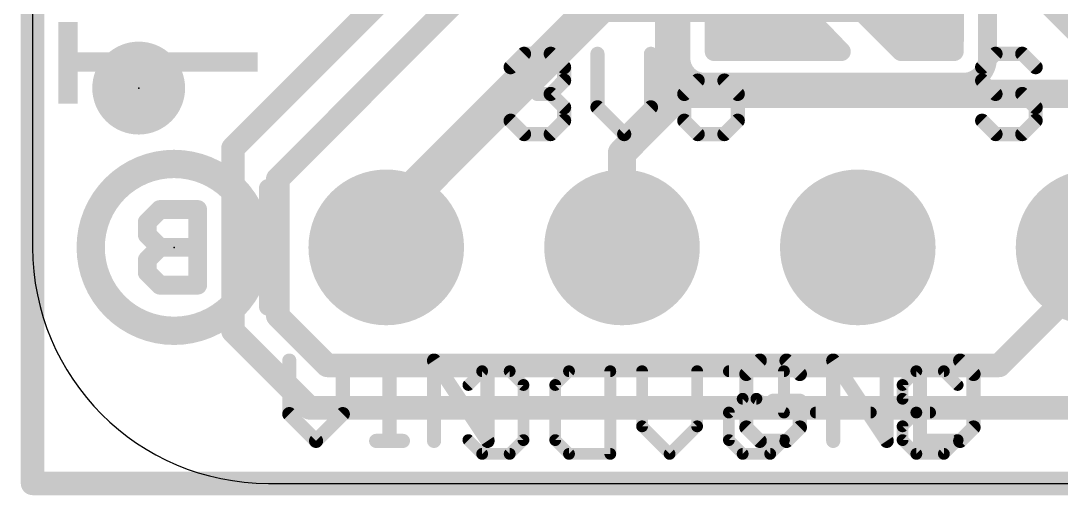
# Model space of a CAD drawing. Extents: x -0.1 to 25.5, y -0.1 to 17.9.
# Drawn here: x -0.13 to 11.08, y -0.13 to 4.98 of the extents above; entities that cross this region are included whole.
import ezdxf

# ---------------------------------------------------------------- set-up
doc = ezdxf.new("R2010")
doc.units = 0
for name, color, linetype in [('1', 12, 'CONTINUOUS'), ('16', 5, 'CONTINUOUS'), ('17', 110, 'CONTINUOUS'), ('20', 53, 'CONTINUOUS'), ('21', 40, 'CONTINUOUS'), ('22', 6, 'CONTINUOUS'), ('23', 40, 'CONTINUOUS'), ('24', 6, 'CONTINUOUS'), ('51', 253, 'CONTINUOUS')]:
    doc.layers.add(name, color=color, linetype=linetype)

# ---------------------------------------------------------------- blocks, each defined once
blk = doc.blocks.new('RECT')
blk.add_solid([(-0.5, -0.5), (0.5, -0.5), (-0.5, 0.5), (0.5, 0.5)])
blk = doc.blocks.new('PIE')
at = {"const_width": 0.5}
blk.add_lwpolyline([(0, -0.25, 1), (0, 0.25, 1), (0, -0.25)], format="xyb", dxfattribs=at)
blk = doc.blocks.new('ROUNDP')
at = {"const_width": 0.5}
blk.add_lwpolyline([(0, -0.25, 1), (0, 0.25, 1), (0, -0.25)], format="xyb", dxfattribs=at)
blk = doc.blocks.new('RECT121920X243840R50')
at = {"const_width": 0.1905}
blk.add_lwpolyline([(0.2858, -0.5715), (0.2858, 0.5715, 0.4142), (0.1905, 0.6668), (-0.1905, 0.6668, 0.4142), (-0.2858, 0.5715), (-0.2858, -0.5715, 0.4142), (-0.1905, -0.6668), (0.1905, -0.6668, 0.4142)], format="xyb", close=True, dxfattribs=at)
blk.add_solid([(-0.2159, -0.5969), (0.2159, -0.5969), (-0.2159, 0.5969), (0.2159, 0.5969)])

msp = doc.modelspace()

# ---------------------------------------------------------------- linework, layer by layer
at = {"layer": '1'}
for points, const_width in [([(0, 0), (0, 17.78)], 0.254), ([(3.81, 2.855), (6.67, 5.715)], 0.4064), ([(5.054, 5.689), (2.6416, 3.2766)], 0.254), ([(3.81, 5.2573), (2.159, 3.6063)], 0.254), ([(2.159, 3.6063), (2.159, 1.6394)], 0.254), ([(2.6416, 3.2766), (2.6416, 1.8034)], 0.254), ([(3.81, 2.54), (3.81, 2.855)], 0.4064), ([(10.414, 1.27), (11.43, 2.286)], 0.254), ([(2.6416, 1.8034), (3.175, 1.27)], 0.254), ([(2.159, 1.6394), (2.9856, 0.8128)], 0.254), ([(3.175, 1.27), (10.414, 1.27)], 0.254), ([(2.9856, 0.8128), (15.7988, 0.8128)], 0.254), ([(25.4, 0), (0, 0)], 0.254)]:
    msp.add_lwpolyline(points, dxfattribs=dict(at, const_width=const_width))
for points, const_width in [([(2.2225, 3.6063, 1), (2.0955, 3.6063)], 0.127), ([(2.1141, 3.6512, 1), (2.2039, 3.5614)], 0.127), ([(2.7051, 3.2766, 1), (2.5781, 3.2766)], 0.127), ([(2.5967, 3.3215, 1), (2.6865, 3.2317)], 0.127), ([(3.9116, 2.855, 1), (3.7084, 2.855)], 0.2032), ([(3.7382, 2.9268, 1), (3.8818, 2.7832)], 0.2032), ([(3.7084, 2.54, 1), (3.9116, 2.54)], 0.2032), ([(2.6865, 1.8483, 1), (2.5967, 1.7585)], 0.127), ([(2.5781, 1.8034, 1), (2.7051, 1.8034)], 0.127), ([(2.2039, 1.6843, 1), (2.1141, 1.5945)], 0.127), ([(2.0955, 1.6394, 1), (2.2225, 1.6394)], 0.127), ([(3.175, 1.3335, 1), (3.175, 1.2065)], 0.127), ([(3.1301, 1.2251, 1), (3.2199, 1.3149)], 0.127), ([(10.3691, 1.3149, 1), (10.4589, 1.2251)], 0.127), ([(10.414, 1.2065, 1), (10.414, 1.3335)], 0.127), ([(2.9856, 0.8763, 1), (2.9856, 0.7493)], 0.127), ([(2.9407, 0.7679, 1), (3.0305, 0.8577)], 0.127), ([(0, 0.0635, 1), (0, -0.0635)], 0.127), ([(-0.0635, 0, 1), (0.0635, 0)], 0.127)]:
    msp.add_lwpolyline(points, format="xyb", dxfattribs=dict(at, const_width=const_width))
at = {"layer": '16'}
for points, const_width in [([(0, 0), (0, 17.78)], 0.254), ([(6.858, 7.62), (6.858, 4.191)], 0.3048), ([(7.343, 4.6474), (7.343, 6.0206)], 0.2032), ([(9.929, 4.6474), (9.929, 6.0206)], 0.2032), ([(8.0518, 5.334), (8.713, 4.6474)], 0.2032), ([(8.6709, 5.334), (9.3575, 4.6474)], 0.2032), ([(10.7834, 5.334), (11.3676, 4.7498)], 0.254), ([(7.343, 5.08), (8.2964, 5.08)], 0.2032), ([(8.9249, 5.08), (9.929, 5.08)], 0.2032), ([(7.343, 4.8768), (8.4921, 4.8768)], 0.2032), ([(9.1281, 4.8768), (9.929, 4.8768)], 0.2032), ([(7.343, 4.6736), (8.6878, 4.6736)], 0.2032), ([(8.713, 4.6474), (7.343, 4.6474)], 0.2032), ([(9.3313, 4.6736), (9.929, 4.6736)], 0.2032), ([(9.3575, 4.6474), (9.929, 4.6474)], 0.2032), ([(6.985, 4.191), (6.35, 3.556)], 0.3048), ([(6.985, 4.191), (6.858, 4.191)], 0.3048), ([(14.8717, 4.191), (6.985, 4.191)], 0.3048), ([(6.35, 3.556), (6.35, 2.54)], 0.3048), ([(25.4, 0), (0, 0)], 0.254)]:
    msp.add_lwpolyline(points, dxfattribs=dict(at, const_width=const_width))
for points, const_width in [([(7.343, 5.1308, 1), (7.343, 5.0292)], 0.1016), ([(8.2964, 5.0292, 1), (8.2964, 5.1308)], 0.1016), ([(8.9249, 5.1308, 1), (8.9249, 5.0292)], 0.1016), ([(9.929, 5.0292, 1), (9.929, 5.1308)], 0.1016), ([(7.343, 4.9276, 1), (7.343, 4.826)], 0.1016), ([(8.4921, 4.826, 1), (8.4921, 4.9276)], 0.1016), ([(9.1281, 4.9276, 1), (9.1281, 4.826)], 0.1016), ([(9.929, 4.826, 1), (9.929, 4.9276)], 0.1016), ([(7.343, 4.7244, 1), (7.343, 4.6228)], 0.1016), ([(7.343, 4.6982, 1), (7.343, 4.5966)], 0.1016), ([(8.6764, 4.6122, 1), (8.7496, 4.6826)], 0.1016), ([(8.6878, 4.6228, 1), (8.6878, 4.7244)], 0.1016), ([(8.713, 4.5966, 1), (8.713, 4.6982)], 0.1016), ([(9.3313, 4.7244, 1), (9.3313, 4.6228)], 0.1016), ([(9.3575, 4.6982, 1), (9.3575, 4.5966)], 0.1016), ([(9.3216, 4.6115, 1), (9.3934, 4.6833)], 0.1016), ([(9.929, 4.6228, 1), (9.929, 4.7244)], 0.1016), ([(9.929, 4.5966, 1), (9.929, 4.6982)], 0.1016), ([(7.2922, 4.6474, 1), (7.3938, 4.6474)], 0.1016), ([(9.8782, 4.6474, 1), (9.9798, 4.6474)], 0.1016), ([(6.858, 4.2672, 1), (6.858, 4.1148)], 0.1524), ([(6.7818, 4.191, 1), (6.9342, 4.191)], 0.1524), ([(6.985, 4.2672, 1), (6.985, 4.1148)], 0.1524), ([(7.0389, 4.1371, 1), (6.9311, 4.2449)], 0.1524), ([(6.985, 4.1148, 1), (6.985, 4.2672)], 0.1524), ([(6.4262, 3.556, 1), (6.2738, 3.556)], 0.1524), ([(6.2961, 3.6099, 1), (6.4039, 3.5021)], 0.1524), ([(6.2738, 2.54, 1), (6.4262, 2.54)], 0.1524), ([(0, 0.0635, 1), (0, -0.0635)], 0.127), ([(-0.0635, 0, 1), (0.0635, 0)], 0.127)]:
    msp.add_lwpolyline(points, format="xyb", dxfattribs=dict(at, const_width=const_width))
at = {"layer": '20'}
for p, q in [((0, 15.24), (0, 2.54)), ((2.54, 0), (22.86, 0))]:
    msp.add_line(p, q, dxfattribs=at)
msp.add_arc((2.54, 2.54), 2.54, 180, 270, dxfattribs=at)
at = {"layer": '21', "const_width": 0.1524}
for points in [[(5.1499, 4.4795), (5.294, 4.6235)], [(5.294, 4.6235), (5.5821, 4.6235)], [(5.5821, 4.6235), (5.7261, 4.4795)], [(6.0854, 4.6235), (6.0854, 4.0473)], [(6.6617, 4.0473), (6.6617, 4.6235)], [(10.374, 4.6235), (10.2299, 4.4795)], [(10.6621, 4.6235), (10.374, 4.6235)], [(10.8061, 4.4795), (10.6621, 4.6235)], [(5.7261, 4.4795), (5.7261, 4.3354)], [(10.2299, 4.4795), (10.2299, 4.3354)], [(5.7261, 4.3354), (5.5821, 4.1914)], [(7.165, 4.3354), (7.021, 4.1914)], [(7.4531, 4.3354), (7.165, 4.3354)], [(7.5972, 4.1914), (7.4531, 4.3354)], [(10.2299, 4.3354), (10.374, 4.1914)], [(5.5821, 4.1914), (5.438, 4.1914)], [(5.5821, 4.1914), (5.7261, 4.0473)], [(7.021, 4.1914), (7.021, 3.9033)], [(7.5972, 3.9033), (7.5972, 4.1914)], [(10.374, 4.1914), (10.6621, 4.1914)], [(10.6621, 4.1914), (10.8061, 4.0473)], [(5.7261, 4.0473), (5.7261, 3.9033)], [(6.0854, 4.0473), (6.3736, 3.7592)], [(6.3736, 3.7592), (6.6617, 4.0473)], [(10.8061, 4.0473), (10.8061, 3.9033)], [(5.294, 3.7592), (5.1499, 3.9033)], [(5.7261, 3.9033), (5.5821, 3.7592)], [(7.021, 3.9033), (7.165, 3.7592)], [(7.4531, 3.7592), (7.5972, 3.9033)], [(10.374, 3.7592), (10.2299, 3.9033)], [(10.8061, 3.9033), (10.6621, 3.7592)], [(5.5821, 3.7592), (5.294, 3.7592)], [(7.165, 3.7592), (7.4531, 3.7592)], [(10.6621, 3.7592), (10.374, 3.7592)], [(2.7658, 1.3215), (2.7658, 0.7453)], [(3.3421, 0.7453), (3.3421, 1.3215)], [(3.7014, 1.3215), (3.9895, 1.3215)], [(3.8454, 0.4572), (3.8454, 1.3215)], [(4.325, 0.4572), (4.325, 1.3215)], [(4.325, 1.3215), (4.9013, 0.4572)], [(4.9013, 0.4572), (4.9013, 1.3215)], [(7.834, 1.3215), (7.6899, 1.1775)], [(8.1221, 1.3215), (7.834, 1.3215)], [(8.2661, 1.1775), (8.1221, 1.3215)], [(8.6254, 0.4572), (8.6254, 1.3215)], [(8.6254, 1.3215), (9.2017, 0.4572)], [(9.2017, 0.4572), (9.2017, 1.3215)], [(9.561, 1.3215), (9.561, 0.4572)], [(9.9931, 1.3215), (9.561, 1.3215)], [(10.1372, 1.1775), (9.9931, 1.3215)], [(7.6899, 1.1775), (7.6899, 0.6013)], [(10.1372, 0.6013), (10.1372, 1.1775)], [(8.2661, 0.8894), (7.978, 0.8894)], [(8.2661, 0.6013), (8.2661, 0.8894)], [(2.7658, 0.7453), (3.054, 0.4572)], [(3.054, 0.4572), (3.3421, 0.7453)], [(7.6899, 0.6013), (7.834, 0.4572)], [(8.1221, 0.4572), (8.2661, 0.6013)], [(9.9931, 0.4572), (10.1372, 0.6013)], [(3.7014, 0.4572), (3.9895, 0.4572)], [(7.834, 0.4572), (8.1221, 0.4572)], [(9.561, 0.4572), (9.9931, 0.4572)]]:
    msp.add_lwpolyline(points, dxfattribs=at)
at = {"layer": '21', "const_width": 0.0762}
for points in [[(5.294, 4.6616, 1), (5.294, 4.5854)], [(5.3209, 4.5966, 1), (5.267, 4.6505)], [(5.609, 4.6505, 1), (5.5551, 4.5966)], [(5.5821, 4.5854, 1), (5.5821, 4.6616)], [(6.1235, 4.6235, 1), (6.0473, 4.6235)], [(6.6998, 4.6235, 1), (6.6236, 4.6235)], [(10.374, 4.6616, 1), (10.374, 4.5854)], [(10.4009, 4.5966, 1), (10.347, 4.6505)], [(10.689, 4.6505, 1), (10.6351, 4.5966)], [(10.6621, 4.5854, 1), (10.6621, 4.6616)], [(5.123, 4.5064, 1), (5.1769, 4.4525)], [(5.7642, 4.4795, 1), (5.688, 4.4795)], [(5.6992, 4.4525, 1), (5.7531, 4.5064)], [(10.268, 4.4795, 1), (10.1918, 4.4795)], [(10.203, 4.5064, 1), (10.2569, 4.4525)], [(10.7792, 4.4525, 1), (10.8331, 4.5064)], [(5.688, 4.3354, 1), (5.7642, 4.3354)], [(5.7531, 4.3085, 1), (5.6992, 4.3624)], [(7.165, 4.3735, 1), (7.165, 4.2973)], [(7.192, 4.3085, 1), (7.1381, 4.3624)], [(7.4801, 4.3624, 1), (7.4262, 4.3085)], [(7.4531, 4.2973, 1), (7.4531, 4.3735)], [(10.2569, 4.3624, 1), (10.203, 4.3085)], [(10.1918, 4.3354, 1), (10.268, 4.3354)], [(5.438, 4.2295, 1), (5.438, 4.1533)], [(5.609, 4.2183, 1), (5.5551, 4.1644)], [(5.5821, 4.1533, 1), (5.5821, 4.2295)], [(7.0591, 4.1914, 1), (6.9829, 4.1914)], [(7.6353, 4.1914, 1), (7.5591, 4.1914)], [(10.374, 4.2295, 1), (10.374, 4.1533)], [(10.689, 4.2183, 1), (10.6351, 4.1644)], [(10.6621, 4.1533, 1), (10.6621, 4.2295)], [(5.5551, 4.2183, 1), (5.609, 4.1644)], [(6.994, 4.2183, 1), (7.0479, 4.1644)], [(7.5702, 4.1644, 1), (7.6241, 4.2183)], [(10.347, 4.1644, 1), (10.4009, 4.2183)], [(5.7642, 4.0473, 1), (5.688, 4.0473)], [(5.6992, 4.0204, 1), (5.7531, 4.0743)], [(6.1124, 4.0743, 1), (6.0585, 4.0204)], [(6.0473, 4.0473, 1), (6.1235, 4.0473)], [(6.6236, 4.0473, 1), (6.6998, 4.0473)], [(6.6886, 4.0204, 1), (6.6347, 4.0743)], [(10.8442, 4.0473, 1), (10.768, 4.0473)], [(10.7792, 4.0204, 1), (10.8331, 4.0743)], [(5.1769, 3.9302, 1), (5.123, 3.8763)], [(5.688, 3.9033, 1), (5.7642, 3.9033)], [(5.7531, 3.8763, 1), (5.6992, 3.9302)], [(7.0479, 3.9302, 1), (6.994, 3.8763)], [(6.9829, 3.9033, 1), (7.0591, 3.9033)], [(7.5591, 3.9033, 1), (7.6353, 3.9033)], [(7.6241, 3.8763, 1), (7.5702, 3.9302)], [(10.2569, 3.9302, 1), (10.203, 3.8763)], [(10.768, 3.9033, 1), (10.8442, 3.9033)], [(10.8331, 3.8763, 1), (10.7792, 3.9302)], [(5.294, 3.7973, 1), (5.294, 3.7211)], [(5.267, 3.7323, 1), (5.3209, 3.7861)], [(5.5551, 3.7861, 1), (5.609, 3.7323)], [(5.5821, 3.7211, 1), (5.5821, 3.7973)], [(6.3466, 3.7861, 1), (6.4005, 3.7323)], [(6.3466, 3.7323, 1), (6.4005, 3.7861)], [(7.165, 3.7973, 1), (7.165, 3.7211)], [(7.1381, 3.7323, 1), (7.192, 3.7861)], [(7.4262, 3.7861, 1), (7.4801, 3.7323)], [(7.4531, 3.7211, 1), (7.4531, 3.7973)], [(10.374, 3.7973, 1), (10.374, 3.7211)], [(10.347, 3.7323, 1), (10.4009, 3.7861)], [(10.6351, 3.7861, 1), (10.689, 3.7323)], [(10.6621, 3.7211, 1), (10.6621, 3.7973)], [(2.8039, 1.3215, 1), (2.7277, 1.3215)], [(3.3802, 1.3215, 1), (3.304, 1.3215)], [(3.7014, 1.3596, 1), (3.7014, 1.2834)], [(3.8835, 1.3215, 1), (3.8073, 1.3215)], [(3.9895, 1.2834, 1), (3.9895, 1.3596)], [(4.3567, 1.3427, 1), (4.2933, 1.3004)], [(4.3631, 1.3215, 1), (4.2869, 1.3215)], [(4.9394, 1.3215, 1), (4.8632, 1.3215)], [(7.834, 1.3596, 1), (7.834, 1.2834)], [(7.8609, 1.2946, 1), (7.807, 1.3485)], [(8.149, 1.3485, 1), (8.0951, 1.2946)], [(8.1221, 1.2834, 1), (8.1221, 1.3596)], [(8.6571, 1.3427, 1), (8.5937, 1.3004)], [(8.6635, 1.3215, 1), (8.5873, 1.3215)], [(9.2398, 1.3215, 1), (9.1636, 1.3215)], [(9.5991, 1.3215, 1), (9.5229, 1.3215)], [(9.561, 1.3596, 1), (9.561, 1.2834)], [(10.0201, 1.3485, 1), (9.9662, 1.2946)], [(9.9931, 1.2834, 1), (9.9931, 1.3596)], [(7.728, 1.1775, 1), (7.6518, 1.1775)], [(7.663, 1.2044, 1), (7.7169, 1.1505)], [(8.2392, 1.1505, 1), (8.2931, 1.2044)], [(10.1753, 1.1775, 1), (10.0991, 1.1775)], [(10.1102, 1.1505, 1), (10.1641, 1.2044)], [(7.978, 0.9275, 1), (7.978, 0.8513)], [(8.3042, 0.8894, 1), (8.228, 0.8894)], [(8.2661, 0.8513, 1), (8.2661, 0.9275)], [(2.7928, 0.7723, 1), (2.7389, 0.7184)], [(3.369, 0.7184, 1), (3.3151, 0.7723)], [(2.7277, 0.7453, 1), (2.8039, 0.7453)], [(3.304, 0.7453, 1), (3.3802, 0.7453)], [(7.7169, 0.6282, 1), (7.663, 0.5743)], [(8.2931, 0.5743, 1), (8.2392, 0.6282)], [(10.1641, 0.5743, 1), (10.1102, 0.6282)], [(7.6518, 0.6013, 1), (7.728, 0.6013)], [(8.228, 0.6013, 1), (8.3042, 0.6013)], [(10.0991, 0.6013, 1), (10.1753, 0.6013)], [(3.027, 0.4841, 1), (3.0809, 0.4303)], [(3.027, 0.4303, 1), (3.0809, 0.4841)], [(3.7014, 0.4953, 1), (3.7014, 0.4191)], [(3.8073, 0.4572, 1), (3.8835, 0.4572)], [(3.9895, 0.4191, 1), (3.9895, 0.4953)], [(4.2869, 0.4572, 1), (4.3631, 0.4572)], [(4.8632, 0.4572, 1), (4.9394, 0.4572)], [(4.8696, 0.4361, 1), (4.933, 0.4783)], [(7.834, 0.4953, 1), (7.834, 0.4191)], [(7.807, 0.4303, 1), (7.8609, 0.4841)], [(8.0951, 0.4841, 1), (8.149, 0.4303)], [(8.1221, 0.4191, 1), (8.1221, 0.4953)], [(8.5873, 0.4572, 1), (8.6635, 0.4572)], [(9.1636, 0.4572, 1), (9.2398, 0.4572)], [(9.17, 0.4361, 1), (9.2334, 0.4783)], [(9.561, 0.4953, 1), (9.561, 0.4191)], [(9.5229, 0.4572, 1), (9.5991, 0.4572)], [(9.9662, 0.4841, 1), (10.0201, 0.4303)], [(9.9931, 0.4191, 1), (9.9931, 0.4953)]]:
    msp.add_lwpolyline(points, format="xyb", dxfattribs=at)
at = {"layer": '22'}
for points, const_width in [([(6.985, 4.572), (6.985, 6.096)], 0.2032), ([(10.287, 4.572), (10.287, 6.096)], 0.2032), ([(7.239, 4.318), (10.033, 4.318)], 0.2032), ([(1.3713, 2.9471), (1.2357, 2.8115)], 0.2032), ([(1.778, 2.9471), (1.3713, 2.9471)], 0.2032), ([(1.778, 2.1336), (1.778, 2.9471)], 0.2032), ([(1.2357, 2.8115), (1.2357, 2.6759)], 0.2032), ([(1.2357, 2.6759), (1.3713, 2.5403)], 0.2032), ([(1.3713, 2.5403), (1.2357, 2.4048)], 0.2032), ([(1.778, 2.5403), (1.3713, 2.5403)], 0.2032), ([(1.2357, 2.4048), (1.2357, 2.2692)], 0.2032), ([(1.2357, 2.2692), (1.3713, 2.1336)], 0.2032), ([(1.3713, 2.1336), (1.778, 2.1336)], 0.2032), ([(4.695, 1.059), (4.8433, 1.2073)], 0.127), ([(4.8433, 1.2073), (5.1399, 1.2073)], 0.127), ([(5.1399, 1.2073), (5.2882, 1.059)], 0.127), ([(5.6305, 1.059), (5.7788, 1.2073)], 0.127), ([(5.7788, 1.2073), (6.2237, 1.2073)], 0.127), ([(6.2237, 1.2073), (6.2237, 0.3175)], 0.127), ([(6.566, 0.6141), (6.566, 1.2073)], 0.127), ([(7.1592, 1.2073), (7.1592, 0.6141)], 0.127), ([(7.5015, 1.2073), (8.0947, 1.2073)], 0.127), ([(8.0947, 1.2073), (8.0947, 0.7624)], 0.127), ([(9.5209, 1.2073), (9.3726, 1.059)], 0.127), ([(9.8175, 1.2073), (9.5209, 1.2073)], 0.127), ([(9.9657, 1.059), (9.8175, 1.2073)], 0.127), ([(5.2882, 1.059), (5.2882, 0.4658)], 0.127), ([(5.6305, 0.4658), (5.6305, 1.059)], 0.127), ([(9.3726, 1.059), (9.3726, 0.9107)], 0.127), ([(7.6498, 0.9107), (7.5015, 0.7624)], 0.127), ([(7.7981, 0.9107), (7.6498, 0.9107)], 0.127), ([(8.0947, 0.7624), (7.7981, 0.9107)], 0.127), ([(9.3726, 0.9107), (9.5209, 0.7624)], 0.127), ([(7.5015, 0.7624), (7.5015, 0.4658)], 0.127), ([(9.0302, 0.7624), (8.4371, 0.7624)], 0.127), ([(9.5209, 0.7624), (9.3726, 0.6141)], 0.127), ([(9.5209, 0.7624), (9.6692, 0.7624)], 0.127), ([(6.8626, 0.3175), (6.566, 0.6141)], 0.127), ([(7.1592, 0.6141), (6.8626, 0.3175)], 0.127), ([(9.3726, 0.6141), (9.3726, 0.4658)], 0.127), ([(4.8433, 0.3175), (4.695, 0.4658)], 0.127), ([(5.2882, 0.4658), (5.1399, 0.3175)], 0.127), ([(5.7788, 0.3175), (5.6305, 0.4658)], 0.127), ([(7.5015, 0.4658), (7.6498, 0.3175)], 0.127), ([(7.9464, 0.3175), (8.0947, 0.4658)], 0.127), ([(9.3726, 0.4658), (9.5209, 0.3175)], 0.127), ([(9.8175, 0.3175), (9.9657, 0.4658)], 0.127), ([(5.1399, 0.3175), (4.8433, 0.3175)], 0.127), ([(6.2237, 0.3175), (5.7788, 0.3175)], 0.127), ([(7.6498, 0.3175), (7.9464, 0.3175)], 0.127), ([(9.5209, 0.3175), (9.8175, 0.3175)], 0.127)]:
    msp.add_lwpolyline(points, dxfattribs=dict(at, const_width=const_width))
for points, const_width in [([(6.985, 4.572, 0.4142), (7.239, 4.318)], 0.2032), ([(7.0358, 4.572, 1), (6.9342, 4.572)], 0.1016), ([(6.9342, 4.572, 1), (7.0358, 4.572)], 0.1016), ([(10.033, 4.318, 0.4142), (10.287, 4.572)], 0.2032), ([(10.3378, 4.572, 1), (10.2362, 4.572)], 0.1016), ([(10.2362, 4.572, 1), (10.3378, 4.572)], 0.1016), ([(7.239, 4.3688, 1), (7.239, 4.2672)], 0.1016), ([(7.239, 4.2672, 1), (7.239, 4.3688)], 0.1016), ([(10.033, 4.3688, 1), (10.033, 4.2672)], 0.1016), ([(10.033, 4.2672, 1), (10.033, 4.3688)], 0.1016), ([(1.524, 1.642, 1), (1.524, 3.438, 1), (1.524, 1.642)], 0.3048), ([(1.3713, 2.9979, 1), (1.3713, 2.8963)], 0.1016), ([(1.4072, 2.9112, 1), (1.3353, 2.983)], 0.1016), ([(1.8288, 2.9471, 1), (1.7272, 2.9471)], 0.1016), ([(1.778, 2.8963, 1), (1.778, 2.9979)], 0.1016), ([(1.2865, 2.8115, 1), (1.1849, 2.8115)], 0.1016), ([(1.1998, 2.8474, 1), (1.2716, 2.7756)], 0.1016), ([(1.2716, 2.7118, 1), (1.1998, 2.64)], 0.1016), ([(1.1849, 2.6759, 1), (1.2865, 2.6759)], 0.1016), ([(1.3713, 2.5911, 1), (1.3713, 2.4895)], 0.1016), ([(1.4072, 2.5044, 1), (1.3353, 2.5763)], 0.1016), ([(1.3353, 2.5044, 1), (1.4072, 2.5763)], 0.1016), ([(1.778, 2.4895, 1), (1.778, 2.5911)], 0.1016), ([(1.2865, 2.4048, 1), (1.1849, 2.4048)], 0.1016), ([(1.1998, 2.4407, 1), (1.2716, 2.3688)], 0.1016), ([(1.2716, 2.3051, 1), (1.1998, 2.2333)], 0.1016), ([(1.1849, 2.2692, 1), (1.2865, 2.2692)], 0.1016), ([(1.3713, 2.1844, 1), (1.3713, 2.0828)], 0.1016), ([(1.3353, 2.0977, 1), (1.4072, 2.1695)], 0.1016), ([(1.7272, 2.1336, 1), (1.8288, 2.1336)], 0.1016), ([(1.778, 2.0828, 1), (1.778, 2.1844)], 0.1016), ([(4.8433, 1.239, 1), (4.8433, 1.1755)], 0.0635), ([(4.8657, 1.1848, 1), (4.8208, 1.2297)], 0.0635), ([(5.1623, 1.2297, 1), (5.1174, 1.1848)], 0.0635), ([(5.1399, 1.1755, 1), (5.1399, 1.239)], 0.0635), ([(5.7788, 1.239, 1), (5.7788, 1.1755)], 0.0635), ([(5.8012, 1.1848, 1), (5.7563, 1.2297)], 0.0635), ([(6.2554, 1.2073, 1), (6.1919, 1.2073)], 0.0635), ([(6.2237, 1.1755, 1), (6.2237, 1.239)], 0.0635), ([(6.5978, 1.2073, 1), (6.5343, 1.2073)], 0.0635), ([(7.1909, 1.2073, 1), (7.1274, 1.2073)], 0.0635), ([(7.5015, 1.239, 1), (7.5015, 1.1755)], 0.0635), ([(8.1265, 1.2073, 1), (8.063, 1.2073)], 0.0635), ([(8.0947, 1.1755, 1), (8.0947, 1.239)], 0.0635), ([(9.5209, 1.239, 1), (9.5209, 1.1755)], 0.0635), ([(9.5433, 1.1848, 1), (9.4984, 1.2297)], 0.0635), ([(9.8399, 1.2297, 1), (9.795, 1.1848)], 0.0635), ([(9.8175, 1.1755, 1), (9.8175, 1.239)], 0.0635), ([(5.3199, 1.059, 1), (5.2564, 1.059)], 0.0635), ([(5.6623, 1.059, 1), (5.5988, 1.059)], 0.0635), ([(9.4043, 1.059, 1), (9.3408, 1.059)], 0.0635), ([(4.6725, 1.0814, 1), (4.7174, 1.0365)], 0.0635), ([(5.2657, 1.0365, 1), (5.3106, 1.0814)], 0.0635), ([(5.6081, 1.0814, 1), (5.653, 1.0365)], 0.0635), ([(9.3501, 1.0814, 1), (9.395, 1.0365)], 0.0635), ([(9.9433, 1.0365, 1), (9.9882, 1.0814)], 0.0635), ([(7.6498, 0.9424, 1), (7.6498, 0.8789)], 0.0635), ([(7.6723, 0.8882, 1), (7.6274, 0.9331)], 0.0635), ([(7.8123, 0.9391, 1), (7.7839, 0.8823)], 0.0635), ([(7.7981, 0.8789, 1), (7.7981, 0.9424)], 0.0635), ([(9.395, 0.9331, 1), (9.3501, 0.8882)], 0.0635), ([(9.3408, 0.9107, 1), (9.4043, 0.9107)], 0.0635), ([(7.5333, 0.7624, 1), (7.4698, 0.7624)], 0.0635), ([(7.4791, 0.7848, 1), (7.524, 0.7399)], 0.0635), ([(8.063, 0.7624, 1), (8.1265, 0.7624)], 0.0635), ([(8.0805, 0.734, 1), (8.1089, 0.7908)], 0.0635), ([(8.4371, 0.7941, 1), (8.4371, 0.7306)], 0.0635), ([(9.0302, 0.7306, 1), (9.0302, 0.7941)], 0.0635), ([(9.5209, 0.7941, 1), (9.5209, 0.7306)], 0.0635), ([(9.5433, 0.7399, 1), (9.4984, 0.7848)], 0.0635), ([(9.4984, 0.7399, 1), (9.5433, 0.7848)], 0.0635), ([(9.6692, 0.7306, 1), (9.6692, 0.7941)], 0.0635), ([(6.5885, 0.6365, 1), (6.5436, 0.5916)], 0.0635), ([(7.1816, 0.5916, 1), (7.1367, 0.6365)], 0.0635), ([(9.4043, 0.6141, 1), (9.3408, 0.6141)], 0.0635), ([(6.5343, 0.6141, 1), (6.5978, 0.6141)], 0.0635), ([(7.1274, 0.6141, 1), (7.1909, 0.6141)], 0.0635), ([(9.3501, 0.6365, 1), (9.395, 0.5916)], 0.0635), ([(4.7174, 0.4882, 1), (4.6725, 0.4433)], 0.0635), ([(5.2564, 0.4658, 1), (5.3199, 0.4658)], 0.0635), ([(5.3106, 0.4433, 1), (5.2657, 0.4882)], 0.0635), ([(5.5988, 0.4658, 1), (5.6623, 0.4658)], 0.0635), ([(5.653, 0.4882, 1), (5.6081, 0.4433)], 0.0635), ([(7.524, 0.4882, 1), (7.4791, 0.4433)], 0.0635), ([(7.4698, 0.4658, 1), (7.5333, 0.4658)], 0.0635), ([(8.1172, 0.4433, 1), (8.0723, 0.4882)], 0.0635), ([(9.395, 0.4882, 1), (9.3501, 0.4433)], 0.0635), ([(9.3408, 0.4658, 1), (9.4043, 0.4658)], 0.0635), ([(9.9882, 0.4433, 1), (9.9433, 0.4882)], 0.0635), ([(4.8433, 0.3493, 1), (4.8433, 0.2858)], 0.0635), ([(4.8208, 0.295, 1), (4.8657, 0.34)], 0.0635), ([(5.1174, 0.34, 1), (5.1623, 0.295)], 0.0635), ([(5.1399, 0.2858, 1), (5.1399, 0.3493)], 0.0635), ([(5.7788, 0.3493, 1), (5.7788, 0.2858)], 0.0635), ([(5.7563, 0.295, 1), (5.8012, 0.34)], 0.0635), ([(6.1919, 0.3175, 1), (6.2554, 0.3175)], 0.0635), ([(6.2237, 0.2858, 1), (6.2237, 0.3493)], 0.0635), ([(6.8402, 0.34, 1), (6.8851, 0.295)], 0.0635), ([(6.8402, 0.295, 1), (6.8851, 0.34)], 0.0635), ([(7.6498, 0.3493, 1), (7.6498, 0.2858)], 0.0635), ([(7.6274, 0.295, 1), (7.6723, 0.34)], 0.0635), ([(7.924, 0.34, 1), (7.9689, 0.295)], 0.0635), ([(7.9464, 0.2858, 1), (7.9464, 0.3493)], 0.0635), ([(9.5209, 0.3493, 1), (9.5209, 0.2858)], 0.0635), ([(9.4984, 0.295, 1), (9.5433, 0.34)], 0.0635), ([(9.795, 0.34, 1), (9.8399, 0.295)], 0.0635), ([(9.8175, 0.2858, 1), (9.8175, 0.3493)], 0.0635)]:
    msp.add_lwpolyline(points, format="xyb", dxfattribs=dict(at, const_width=const_width))
at = {"layer": '23'}
msp.add_point((1.143, 4.2545), dxfattribs=at)
at = {"layer": '24'}
msp.add_point((1.524, 2.54), dxfattribs=at)
at = {"layer": '51', "const_width": 0.2032}
msp.add_lwpolyline([(2.54, 3.175), (2.54, 1.905)], dxfattribs=at)
at = {"layer": '51', "const_width": 0.1016}
for points in [[(2.5908, 3.175, 1), (2.4892, 3.175)], [(2.4892, 1.905, 1), (2.5908, 1.905)]]:
    msp.add_lwpolyline(points, format="xyb", dxfattribs=at)

# ---------------------------------------------------------------- block references
at = {"layer": '1', "xscale": 1.24, "yscale": 1.5}
for p in [(6.67, 5.715), (8.57, 5.715)]:
    msp.add_blockref('RECT', p, dxfattribs=at)
at = {"layer": '1'}
msp.add_blockref('PIE', (1.143, 4.2545), dxfattribs=at)
at = {"layer": '16', "rotation": 180}
for p in [(7.62, 5.334), (9.652, 5.334)]:
    msp.add_blockref('RECT121920X243840R50', p, dxfattribs=at)
at = {"layer": '17', "xscale": 1.6764, "yscale": 1.6764, "rotation": 90}
for p in [(3.81, 2.54), (3.81, 2.54), (6.35, 2.54), (6.35, 2.54), (8.89, 2.54), (8.89, 2.54), (11.43, 2.54), (11.43, 2.54)]:
    msp.add_blockref('ROUNDP', p, dxfattribs=at)
at = {"layer": '22', "rotation": 270}
for p, xscale, yscale in [((0.2887, 4.5263), 0.8788, 0.0231), ((0.3118, 4.5263), 0.8788, 0.0231), ((0.3349, 4.5263), 0.8788, 0.0231), ((0.358, 4.5263), 0.8788, 0.0231), ((0.381, 4.5263), 0.8788, 0.0229), ((0.404, 4.5263), 0.8788, 0.0231), ((0.4271, 4.5263), 0.8788, 0.0231), ((0.4502, 4.5263), 0.8788, 0.0231), ((0.4733, 4.5263), 0.8788, 0.0231), ((0.4964, 4.5364), 0.2083, 0.0231), ((0.5196, 4.5364), 0.2083, 0.0231), ((0.5427, 4.5364), 0.2083, 0.0231), ((0.5658, 4.5364), 0.2083, 0.0231), ((0.5889, 4.5364), 0.2083, 0.0231), ((0.612, 4.5364), 0.2083, 0.0231), ((0.635, 4.5364), 0.2083, 0.0229), ((0.658, 4.5364), 0.2083, 0.0231), ((0.6811, 4.5364), 0.2083, 0.0231), ((0.7042, 4.5364), 0.2083, 0.0231), ((0.7273, 4.5364), 0.2083, 0.0231), ((0.7504, 4.5364), 0.2083, 0.0231), ((0.7736, 4.5364), 0.2083, 0.0231), ((0.7967, 4.5364), 0.2083, 0.0231), ((0.8198, 4.5364), 0.2083, 0.0231), ((0.8429, 4.5364), 0.2083, 0.0231), ((0.866, 4.5364), 0.2083, 0.0231), ((0.889, 4.5364), 0.2083, 0.0229), ((0.912, 4.5364), 0.2083, 0.0231), ((0.9351, 4.5364), 0.2083, 0.0231), ((0.9582, 4.5364), 0.2083, 0.0231), ((0.9813, 4.5364), 0.2083, 0.0231), ((1.0044, 4.5364), 0.2083, 0.0231), ((1.0276, 4.5364), 0.2083, 0.0231), ((1.0507, 4.5364), 0.2083, 0.0231), ((1.0738, 4.5364), 0.2083, 0.0231), ((1.0969, 4.5364), 0.2083, 0.0231), ((1.12, 4.5364), 0.2083, 0.0231), ((1.143, 4.5364), 0.2083, 0.0229), ((1.166, 4.5364), 0.2083, 0.0231), ((1.1891, 4.5364), 0.2083, 0.0231), ((1.2122, 4.5364), 0.2083, 0.0231), ((1.2353, 4.5364), 0.2083, 0.0231), ((1.2584, 4.5364), 0.2083, 0.0231), ((1.2816, 4.5364), 0.2083, 0.0231), ((1.3047, 4.5364), 0.2083, 0.0231), ((1.3278, 4.5364), 0.2083, 0.0231), ((1.3509, 4.5364), 0.2083, 0.0231), ((1.374, 4.5364), 0.2083, 0.0231), ((1.397, 4.5364), 0.2083, 0.0229), ((1.42, 4.5364), 0.2083, 0.0231), ((1.4431, 4.5364), 0.2083, 0.0231), ((1.4662, 4.5364), 0.2083, 0.0231), ((1.4893, 4.5364), 0.2083, 0.0231), ((1.5124, 4.5364), 0.2083, 0.0231), ((1.5356, 4.5364), 0.2083, 0.0231), ((1.5587, 4.5364), 0.2083, 0.0231), ((1.5818, 4.5364), 0.2083, 0.0231), ((1.6049, 4.5364), 0.2083, 0.0231), ((1.628, 4.5364), 0.2083, 0.0231), ((1.651, 4.5364), 0.2083, 0.0229), ((1.674, 4.5364), 0.2083, 0.0231), ((1.6971, 4.5364), 0.2083, 0.0231), ((1.7202, 4.5364), 0.2083, 0.0231), ((1.7433, 4.5364), 0.2083, 0.0231), ((1.7664, 4.5364), 0.2083, 0.0231), ((1.7896, 4.5364), 0.2083, 0.0231), ((1.8127, 4.5364), 0.2083, 0.0231), ((1.8358, 4.5364), 0.2083, 0.0231), ((1.8589, 4.5364), 0.2083, 0.0231), ((1.882, 4.5364), 0.2083, 0.0231), ((1.905, 4.5364), 0.2083, 0.0229), ((1.928, 4.5364), 0.2083, 0.0231), ((1.9511, 4.5364), 0.2083, 0.0231), ((1.9742, 4.5364), 0.2083, 0.0231), ((1.9973, 4.5364), 0.2083, 0.0231), ((2.0204, 4.5364), 0.2083, 0.0231), ((2.0436, 4.5364), 0.2083, 0.0231), ((2.0667, 4.5364), 0.2083, 0.0231), ((2.0898, 4.5364), 0.2083, 0.0231), ((2.1129, 4.5364), 0.2083, 0.0231), ((2.136, 4.5364), 0.2083, 0.0231), ((2.159, 4.5364), 0.2083, 0.0229), ((2.182, 4.5364), 0.2083, 0.0231), ((2.2051, 4.5364), 0.2083, 0.0231), ((2.2282, 4.5364), 0.2083, 0.0231), ((2.2513, 4.5364), 0.2083, 0.0231), ((2.2744, 4.5364), 0.2083, 0.0231), ((2.2976, 4.5364), 0.2083, 0.0231), ((2.3207, 4.5364), 0.2083, 0.0231), ((2.3438, 4.5364), 0.2083, 0.0231), ((2.3669, 4.5364), 0.2083, 0.0231), ((2.39, 4.5364), 0.2083, 0.0231), ((2.413, 4.5364), 0.2083, 0.0229)]:
    msp.add_blockref('RECT', p, dxfattribs=dict(at, xscale=xscale, yscale=yscale))
at = {"layer": '51', "xscale": 0.508, "yscale": 0.508}
for p in [(3.81, 2.54), (6.35, 2.54), (8.89, 2.54)]:
    msp.add_blockref('RECT', p, dxfattribs=at)

doc.saveas('drawing.dxf')
